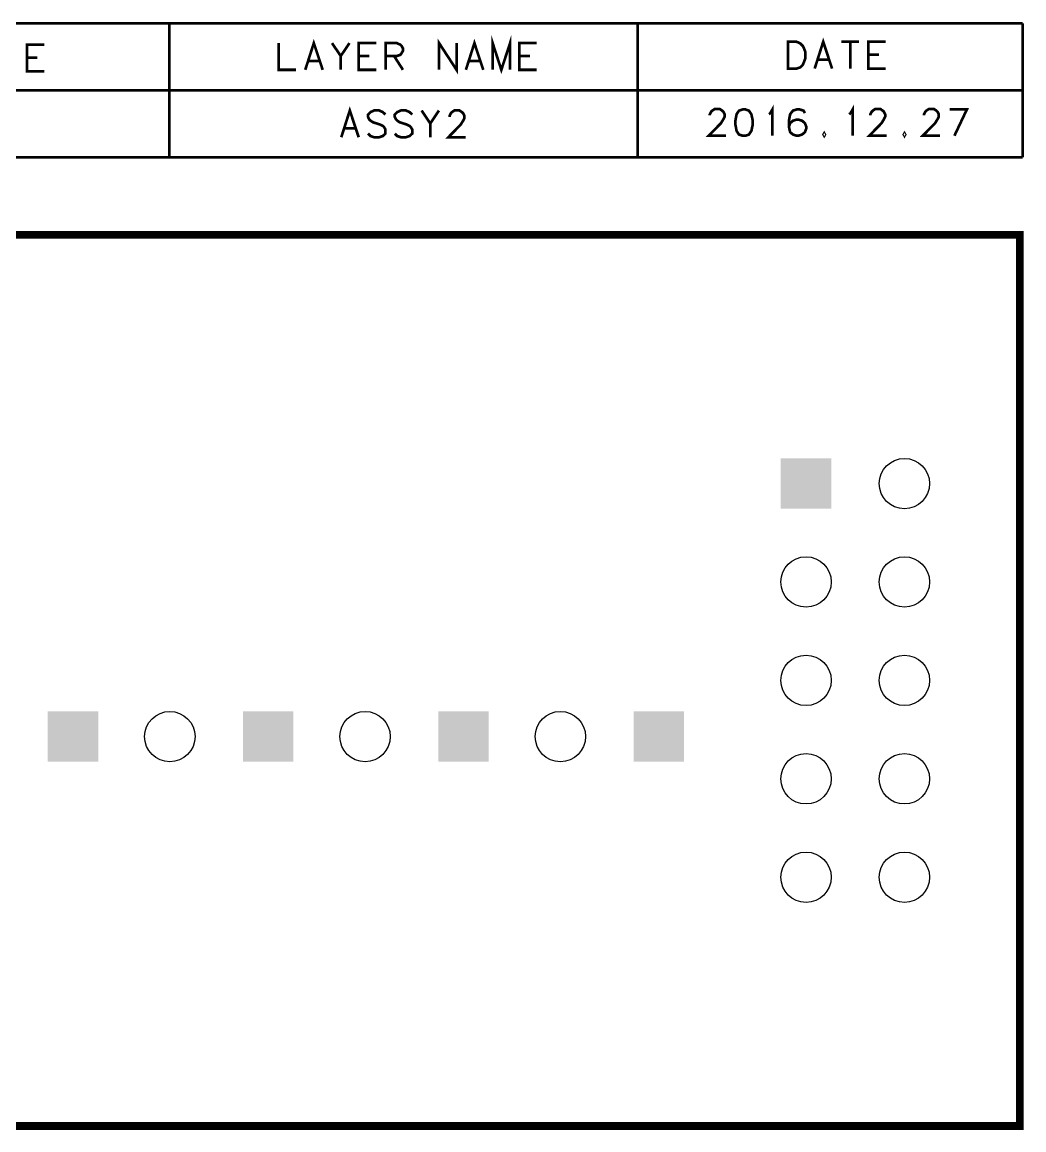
# Model space of a CAD drawing. Extents: x -0.1 to 52.1, y -0.1 to 28.5.
# Drawn here: x 26.25 to 52.1, y -0.1 to 28.49 of the extents above; entities that cross this region are included whole.
import ezdxf

# ---------------------------------------------------------------- set-up
doc = ezdxf.new("R2010")
doc.units = 0
doc.layers.get('0').update_dxf_attribs({"linetype": 'CONTINUOUS'})
doc.layers.add('08_ASSY2_GBR', color=7, linetype='CONTINUOUS')

# ---------------------------------------------------------------- blocks, each defined once
blk = doc.blocks.new('ROUND_129')
blk.add_circle((0, 0), 0.65)
blk = doc.blocks.new('SQUARE_130')
blk.add_solid([(0.65, 0.65), (0.65, -0.65), (-0.65, 0.65), (-0.65, -0.65)])

msp = doc.modelspace()

# ---------------------------------------------------------------- linework, layer by layer
at = {"layer": '08_ASSY2_GBR'}
for points, const_width in [([(16.66, 28.454), (52.068, 28.454)], 0.06909), ([(30.046, 28.454), (30.046, 25)], 0.06909), ([(42.136, 28.454), (42.136, 25)], 0.06909), ([(52.068, 28.454), (52.068, 25)], 0.06909), ([(33.555, 27.258), (33.776, 27.948), (34.005, 27.258)], 0.06909), ([(37.01, 27.258), (37.01, 27.948), (37.459, 27.258), (37.459, 27.948)], 0.06909), ([(37.701, 27.258), (37.921, 27.948), (38.15, 27.258)], 0.06909), ([(38.392, 27.258), (38.392, 27.948), (38.616, 27.258), (38.841, 27.948), (38.841, 27.258)], 0.06909), ([(46.704, 27.291), (46.924, 27.982), (47.153, 27.291)], 0.06909), ([(26.818, 27.908), (26.369, 27.908), (26.369, 27.217), (26.818, 27.217)], 0.06909), ([(32.865, 27.948), (32.865, 27.258), (33.314, 27.258)], 0.06909), ([(34.246, 27.948), (34.471, 27.614), (34.471, 27.258)], 0.06909), ([(34.695, 27.948), (34.471, 27.614)], 0.06909), ([(35.386, 27.948), (34.937, 27.948), (34.937, 27.258), (35.386, 27.258)], 0.06909), ([(35.628, 27.258), (35.628, 27.948), (35.916, 27.948), (36.01, 27.907), (36.041, 27.875), (36.077, 27.812), (36.077, 27.75), (36.041, 27.687), (36.01, 27.645), (35.916, 27.614), (35.628, 27.614)], 0.06909), ([(39.532, 27.948), (39.083, 27.948), (39.083, 27.258), (39.532, 27.258)], 0.06909), ([(46.013, 27.982), (46.238, 27.982), (46.332, 27.94), (46.395, 27.877), (46.427, 27.814), (46.462, 27.72), (46.462, 27.553), (46.427, 27.458), (46.395, 27.385), (46.332, 27.322), (46.238, 27.291), (46.013, 27.291), (46.013, 27.982)], 0.06909), ([(47.395, 27.982), (47.844, 27.982)], 0.06909), ([(47.62, 27.982), (47.62, 27.291)], 0.06909), ([(48.535, 27.982), (48.086, 27.982), (48.086, 27.291), (48.535, 27.291)], 0.06909), ([(26.369, 27.573), (26.643, 27.573)], 0.06909), ([(33.636, 27.488), (33.919, 27.488)], 0.06909), ([(34.937, 27.614), (35.211, 27.614)], 0.06909), ([(35.848, 27.614), (36.077, 27.258)], 0.06909), ([(37.782, 27.488), (38.065, 27.488)], 0.06909), ([(39.083, 27.614), (39.356, 27.614)], 0.06909), ([(46.785, 27.521), (47.068, 27.521)], 0.06909), ([(48.086, 27.647), (48.36, 27.647)], 0.06909), ([(16.66, 26.727), (52.068, 26.727)], 0.06909), ([(34.485, 25.518), (34.705, 26.209), (34.934, 25.518)], 0.06909), ([(45.523, 26.111), (45.559, 26.142), (45.613, 26.237), (45.613, 25.556)], 0.06909), ([(47.595, 26.111), (47.631, 26.142), (47.685, 26.237), (47.685, 25.556)], 0.06909), ([(35.625, 26.104), (35.557, 26.167), (35.463, 26.209), (35.333, 26.209), (35.238, 26.167), (35.176, 26.104), (35.176, 26.042), (35.207, 25.979), (35.238, 25.947), (35.301, 25.905), (35.494, 25.843), (35.557, 25.811), (35.589, 25.78), (35.625, 25.717), (35.625, 25.612), (35.557, 25.55), (35.463, 25.518), (35.333, 25.518), (35.238, 25.55), (35.176, 25.612)], 0.06909), ([(36.316, 26.104), (36.248, 26.167), (36.154, 26.209), (36.024, 26.209), (35.929, 26.167), (35.866, 26.104), (35.866, 26.042), (35.898, 25.979), (35.929, 25.947), (35.992, 25.905), (36.185, 25.843), (36.248, 25.811), (36.28, 25.78), (36.316, 25.717), (36.316, 25.612), (36.248, 25.55), (36.154, 25.518), (36.024, 25.518), (35.929, 25.55), (35.866, 25.612)], 0.06909), ([(36.557, 26.209), (36.782, 25.874), (36.782, 25.518)], 0.06909), ([(37.006, 26.209), (36.782, 25.874)], 0.06909), ([(37.28, 26.042), (37.28, 26.073), (37.311, 26.136), (37.343, 26.167), (37.405, 26.209), (37.536, 26.209), (37.598, 26.167), (37.63, 26.136), (37.661, 26.073), (37.661, 26.01), (37.63, 25.947), (37.567, 25.843), (37.248, 25.518), (37.697, 25.518)], 0.06909), ([(43.997, 26.08), (43.997, 26.111), (44.029, 26.174), (44.06, 26.205), (44.123, 26.247), (44.253, 26.247), (44.316, 26.205), (44.348, 26.174), (44.379, 26.111), (44.379, 26.048), (44.348, 25.985), (44.285, 25.881), (43.966, 25.556), (44.415, 25.556)], 0.06909), ([(44.85, 26.237), (44.751, 26.205), (44.688, 26.111), (44.657, 25.944), (44.657, 25.849), (44.688, 25.682), (44.751, 25.588), (44.85, 25.556), (44.913, 25.556), (45.007, 25.588), (45.07, 25.682), (45.106, 25.849), (45.106, 25.944), (45.07, 26.111), (45.007, 26.205), (44.913, 26.237), (44.85, 26.237)], 0.06909), ([(46.452, 26.142), (46.416, 26.205), (46.313, 26.237), (46.245, 26.237), (46.142, 26.205), (46.07, 26.111), (46.039, 25.944), (46.039, 25.787), (46.07, 25.65), (46.142, 25.588), (46.245, 25.556), (46.277, 25.556), (46.38, 25.588), (46.452, 25.65), (46.488, 25.745), (46.488, 25.787), (46.452, 25.881), (46.38, 25.944), (46.277, 25.975), (46.245, 25.975), (46.142, 25.944), (46.07, 25.881), (46.039, 25.787)], 0.06909), ([(48.143, 26.08), (48.143, 26.111), (48.174, 26.174), (48.206, 26.205), (48.268, 26.247), (48.399, 26.247), (48.461, 26.205), (48.493, 26.174), (48.524, 26.111), (48.524, 26.048), (48.493, 25.985), (48.43, 25.881), (48.111, 25.556), (48.56, 25.556)], 0.06909), ([(49.524, 26.08), (49.524, 26.111), (49.556, 26.174), (49.587, 26.205), (49.65, 26.247), (49.78, 26.247), (49.843, 26.205), (49.875, 26.174), (49.906, 26.111), (49.906, 26.048), (49.875, 25.985), (49.812, 25.881), (49.493, 25.556), (49.942, 25.556)], 0.06909), ([(50.184, 26.237), (50.633, 26.237), (50.31, 25.556)], 0.06909), ([(34.566, 25.748), (34.848, 25.748)], 0.06909), ([(46.95, 25.619), (46.932, 25.588), (46.95, 25.556), (46.967, 25.588), (46.95, 25.619)], 0.06909), ([(49.022, 25.619), (49.004, 25.588), (49.022, 25.556), (49.04, 25.588), (49.022, 25.619)], 0.06909), ([(52.068, 25), (16.66, 25)], 0.06909), ([(0, 23), (0, 0), (52, 0), (52, 23), (0, 23)], 0.2)]:
    msp.add_lwpolyline(points, dxfattribs=dict(at, const_width=const_width))

# ---------------------------------------------------------------- block references
for name, p in [('SQUARE_130', (46.48, 16.58)), ('ROUND_129', (49.02, 16.58)), ('ROUND_129', (46.48, 14.04)), ('ROUND_129', (49.02, 14.04)), ('ROUND_129', (46.48, 11.5)), ('ROUND_129', (49.02, 11.5)), ('SQUARE_130', (27.56, 10.05)), ('ROUND_129', (30.06, 10.05)), ('SQUARE_130', (32.6, 10.05)), ('ROUND_129', (35.1, 10.05)), ('SQUARE_130', (37.64, 10.05)), ('ROUND_129', (40.14, 10.05)), ('SQUARE_130', (42.68, 10.05)), ('ROUND_129', (46.48, 8.96)), ('ROUND_129', (49.02, 8.96)), ('ROUND_129', (46.48, 6.42)), ('ROUND_129', (49.02, 6.42))]:
    msp.add_blockref(name, p, dxfattribs=at)

doc.saveas('drawing.dxf')
